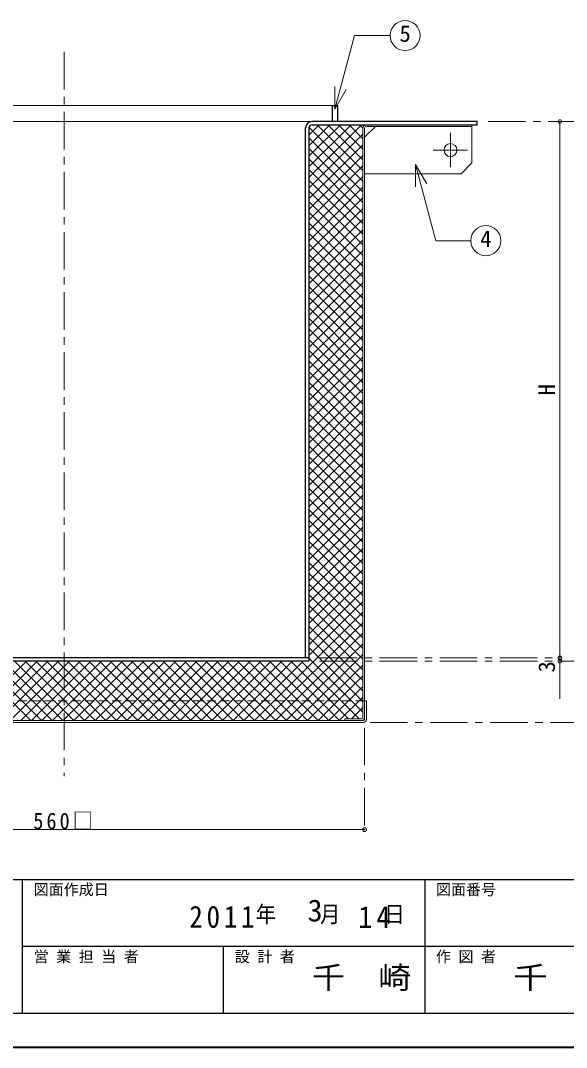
# Model space of a CAD drawing. Units: millimetres, scale not verified. Extents: x -1480 to 1355, y -979 to 988.
# Drawn here: x -103 to 406, y -979 to -22 of the extents above; entities that cross this region are included whole.
import ezdxf
from ezdxf.enums import TextEntityAlignment as Align

# ---------------------------------------------------------------- set-up
doc = ezdxf.new("R2010")
doc.units = ezdxf.units.MM
doc.header["$LTSCALE"] = 7
doc.header["$PDMODE"] = 32
doc.header["$PDSIZE"] = 3.5
doc.linetypes.add('CHAIN1', pattern=[8, 5, -1, 1, -1])
doc.linetypes.add('DASHED1', pattern=[1.8, 1.2, -0.6])
doc.layers.add('0-0_ﾚｲﾔ1', color=4, linetype='Continuous', lineweight=9)
doc.styles.add('ＭＳ ゴシック', font='')
doc.styles.get('ＭＳ ゴシック').set_extended_font_data('MS Gothic')

msp = doc.modelspace()

# ---------------------------------------------------------------- linework, layer by layer
at = {"layer": '0-0_ﾚｲﾔ1', "color": 7, "lineweight": 18}
for p, q in [((189.92, -104.471), (208.293, -35.9)), ((241.503, -35.9), (208.293, -35.9)), ((189.92, -104.471), (189.92, -83.471)), ((189.92, -104.471), (200.42, -86.284)), ((216.155, -671.845), (216.155, -122.245)), ((217.755, -122.245), (217.755, -673.445)), ((219.355, -120.645), (317.755, -120.645)), ((317.755, -120.645), (317.755, -119.045)), ((265.084, -155.999), (275.584, -174.186)), ((265.084, -155.999), (265.084, -176.999)), ((265.084, -155.999), (284.13, -227.082)), ((316.723, -227.082), (284.13, -227.082)), ((219.355, -656.045), (217.755, -656.045)), ((219.355, -673.445), (219.355, -656.045)), ((-340.645, -674.445), (216.755, -674.445)), ((-340.645, -676.045), (216.755, -676.045)), ((199.355, -674.445), (199.355, -672.845)), ((199.355, -672.845), (215.155, -672.845))]:
    msp.add_line(p, q, dxfattribs=at)
at = {"layer": '0-0_ﾚｲﾔ1', "linetype": 'CHAIN1'}
for p, q in [((-62.245, -51.045), (-62.245, -726.045)), ((332.755, -116.045), (469.755, -116.045)), ((297.755, -158.645), (297.755, -126.645)), ((313.755, -142.645), (281.755, -142.645)), ((175.755, -616.045), (399.755, -616.045)), ((175.755, -619.045), (434.755, -619.045)), ((222.755, -676.045), (469.755, -676.045)), ((217.755, -681.045), (217.755, -776.045))]:
    msp.add_line(p, q, dxfattribs=at)
at = {"layer": '0-0_ﾚｲﾔ1'}
for p, q in [((-312.245, -101.045), (187.755, -101.045)), ((-293.245, -116.045), (168.755, -116.045)), ((165.755, -168.263), (214.972, -119.045)), ((165.755, -158.363), (205.073, -119.045)), ((165.755, -148.464), (195.173, -119.045)), ((165.755, -138.564), (185.274, -119.045)), ((165.755, -128.665), (175.374, -119.045)), ((165.846, -121.311), (216.155, -171.619)), ((173.48, -119.045), (216.155, -161.72)), ((183.38, -119.045), (216.155, -151.82)), ((193.279, -119.045), (216.155, -141.921)), ((203.179, -119.045), (216.155, -132.021)), ((213.078, -119.045), (216.157, -122.124)), ((217.755, -130.645), (227.755, -120.645)), ((317.755, -120.645), (317.755, -154.645)), ((399.755, -616.045), (399.755, -116.045)), ((165.755, -178.162), (216.155, -127.762)), ((165.755, -131.119), (216.155, -181.519)), ((165.755, -188.062), (216.155, -137.662)), ((165.755, -141.018), (216.155, -191.418)), ((165.755, -197.961), (216.155, -147.561)), ((165.755, -150.918), (216.155, -201.318)), ((165.755, -207.861), (216.155, -157.461)), ((165.755, -160.817), (216.155, -211.217)), ((165.755, -217.76), (216.155, -167.36)), ((165.755, -170.717), (216.155, -221.117)), ((165.755, -227.66), (216.155, -177.26)), ((165.755, -180.616), (216.155, -231.016)), ((165.755, -237.559), (216.155, -187.159)), ((165.755, -190.516), (216.155, -240.916)), ((165.755, -247.459), (216.155, -197.059)), ((165.755, -200.415), (216.155, -250.815)), ((165.755, -257.358), (216.155, -206.958)), ((165.755, -210.315), (216.155, -260.715)), ((165.755, -267.258), (216.155, -216.858)), ((165.755, -220.214), (216.155, -270.614)), ((165.755, -277.157), (216.155, -226.757)), ((165.755, -230.114), (216.155, -280.514)), ((165.755, -287.057), (216.155, -236.657)), ((165.755, -240.013), (216.155, -290.413)), ((165.755, -296.956), (216.155, -246.556)), ((165.755, -249.913), (216.155, -300.313)), ((165.755, -306.856), (216.155, -256.456)), ((165.755, -259.812), (216.155, -310.212)), ((165.755, -316.755), (216.155, -266.355)), ((165.755, -269.712), (216.155, -320.112)), ((165.755, -326.655), (216.155, -276.255)), ((165.755, -279.611), (216.155, -330.011)), ((165.755, -336.554), (216.155, -286.154)), ((165.755, -289.511), (216.155, -339.911)), ((165.755, -346.454), (216.155, -296.054)), ((165.755, -299.41), (216.155, -349.81)), ((165.755, -356.353), (216.155, -305.953)), ((165.755, -309.31), (216.155, -359.71)), ((165.755, -366.253), (216.155, -315.853)), ((165.755, -319.209), (216.155, -369.609)), ((165.755, -376.152), (216.155, -325.752)), ((165.755, -329.109), (216.155, -379.509)), ((165.755, -386.052), (216.155, -335.652)), ((165.755, -339.008), (216.155, -389.408)), ((165.755, -395.951), (216.155, -345.551)), ((165.755, -348.908), (216.155, -399.308)), ((165.755, -405.851), (216.155, -355.451)), ((165.755, -358.807), (216.155, -409.207)), ((165.755, -415.75), (216.155, -365.35)), ((165.755, -368.707), (216.155, -419.107)), ((165.755, -425.65), (216.155, -375.25)), ((165.755, -378.606), (216.155, -429.006)), ((165.755, -435.549), (216.155, -385.149)), ((165.755, -388.506), (216.155, -438.906)), ((165.755, -445.449), (216.155, -395.049)), ((165.755, -398.405), (216.155, -448.805)), ((165.755, -455.348), (216.155, -404.948)), ((165.755, -408.305), (216.155, -458.705)), ((165.755, -465.248), (216.155, -414.848)), ((165.755, -418.204), (216.155, -468.604)), ((165.755, -475.147), (216.155, -424.747)), ((165.755, -428.104), (216.155, -478.504)), ((165.755, -485.047), (216.155, -434.647)), ((165.755, -438.003), (216.155, -488.403)), ((165.755, -494.946), (216.155, -444.546)), ((165.755, -447.903), (216.155, -498.303)), ((165.755, -504.846), (216.155, -454.446)), ((165.755, -457.802), (216.155, -508.202)), ((165.755, -514.745), (216.155, -464.345)), ((165.755, -467.702), (216.155, -518.102)), ((165.755, -524.645), (216.155, -474.245)), ((165.755, -477.601), (216.155, -528.001)), ((165.755, -534.544), (216.155, -484.144)), ((165.755, -487.501), (216.155, -537.901)), ((165.755, -544.444), (216.155, -494.044)), ((165.755, -497.4), (216.155, -547.8)), ((165.755, -554.343), (216.155, -503.943)), ((165.755, -507.3), (216.155, -557.7)), ((165.755, -564.243), (216.155, -513.843)), ((165.755, -517.199), (216.155, -567.599)), ((165.755, -574.142), (216.155, -523.742)), ((165.755, -527.099), (216.155, -577.499)), ((165.755, -584.042), (216.155, -533.642)), ((165.755, -536.998), (216.155, -587.398)), ((165.755, -593.941), (216.155, -543.541)), ((165.755, -546.898), (216.155, -597.298)), ((165.755, -603.841), (216.155, -553.441)), ((165.755, -556.797), (216.155, -607.197)), ((165.755, -613.74), (216.155, -563.34)), ((114.949, -674.445), (216.155, -573.24)), ((165.755, -566.697), (216.155, -617.097)), ((124.848, -674.445), (216.155, -583.139)), ((165.755, -576.596), (216.155, -626.996)), ((134.748, -674.445), (216.155, -593.039)), ((165.755, -586.496), (216.155, -636.896)), ((144.647, -674.445), (216.155, -602.938)), ((165.755, -596.395), (216.155, -646.795)), ((165.755, -606.295), (216.155, -656.695)), ((-152.84, -674.445), (-97.44, -619.045)), ((-148.68, -619.045), (-93.28, -674.445)), ((-142.94, -674.445), (-87.54, -619.045)), ((-138.781, -619.045), (-83.381, -674.445)), ((-133.041, -674.445), (-77.641, -619.045)), ((-128.881, -619.045), (-73.481, -674.445)), ((-123.141, -674.445), (-67.741, -619.045)), ((-118.982, -619.045), (-63.582, -674.445)), ((-112.739, -674.445), (-57.339, -619.045)), ((-108.58, -619.045), (-53.18, -674.445)), ((-102.84, -674.445), (-47.44, -619.045)), ((-98.68, -619.045), (-43.28, -674.445)), ((-92.94, -674.445), (-37.54, -619.045)), ((-88.781, -619.045), (-33.381, -674.445)), ((-83.041, -674.445), (-27.641, -619.045)), ((-78.881, -619.045), (-23.481, -674.445)), ((-73.141, -674.445), (-17.741, -619.045)), ((-68.982, -619.045), (-13.582, -674.445)), ((-63.242, -674.445), (-7.842, -619.045)), ((-59.082, -619.045), (-3.682, -674.445)), ((-53.342, -674.445), (2.058, -619.045)), ((-49.183, -619.045), (6.217, -674.445)), ((-43.443, -674.445), (11.957, -619.045)), ((-39.283, -619.045), (16.117, -674.445)), ((-33.543, -674.445), (21.857, -619.045)), ((-29.384, -619.045), (26.016, -674.445)), ((-23.644, -674.445), (31.756, -619.045)), ((-19.484, -619.045), (35.916, -674.445)), ((-13.744, -674.445), (41.656, -619.045)), ((-9.585, -619.045), (45.815, -674.445)), ((-3.845, -674.445), (51.555, -619.045)), ((0.315, -619.045), (55.715, -674.445)), ((6.055, -674.445), (61.455, -619.045)), ((10.214, -619.045), (65.614, -674.445)), ((15.954, -674.445), (71.354, -619.045)), ((20.114, -619.045), (75.514, -674.445)), ((25.854, -674.445), (81.254, -619.045)), ((30.013, -619.045), (85.413, -674.445)), ((35.753, -674.445), (91.153, -619.045)), ((39.913, -619.045), (95.313, -674.445)), ((45.653, -674.445), (101.053, -619.045)), ((49.812, -619.045), (105.212, -674.445)), ((55.552, -674.445), (110.952, -619.045)), ((59.712, -619.045), (115.112, -674.445)), ((65.452, -674.445), (120.852, -619.045)), ((69.611, -619.045), (125.011, -674.445)), ((75.351, -674.445), (130.751, -619.045)), ((79.511, -619.045), (134.911, -674.445)), ((85.251, -674.445), (140.651, -619.045)), ((89.41, -619.045), (144.81, -674.445)), ((95.15, -674.445), (150.55, -619.045)), ((99.31, -619.045), (154.71, -674.445)), ((105.049, -674.445), (160.449, -619.045)), ((109.209, -619.045), (164.609, -674.445)), ((119.109, -619.045), (174.509, -674.445)), ((129.008, -619.045), (184.408, -674.445)), ((138.908, -619.045), (194.308, -674.445)), ((148.807, -619.045), (202.607, -672.845)), ((154.547, -674.445), (216.155, -612.838)), ((158.707, -619.045), (212.507, -672.845)), ((165.755, -616.194), (216.155, -666.594)), ((399.755, -654.045), (399.755, -616.045)), ((164.446, -674.445), (216.155, -622.737)), ((174.346, -674.445), (216.155, -632.637)), ((184.245, -674.445), (216.155, -642.536)), ((194.145, -674.445), (216.155, -652.436)), ((205.644, -672.845), (216.155, -662.335)), ((215.717, -672.672), (215.982, -672.408)), ((-342.245, -776.045), (217.755, -776.045))]:
    msp.add_line(p, q, dxfattribs=at)
at = {"layer": '0-0_ﾚｲﾔ1', "color": 5, "lineweight": 25}
for p, q in [((187.755, -101.045), (192.755, -101.045)), ((187.755, -116.045), (187.755, -101.045)), ((192.755, -116.045), (192.755, -101.045)), ((162.755, -616.045), (162.755, -122.045)), ((165.755, -616.045), (-290.245, -616.045))]:
    msp.add_line(p, q, dxfattribs=at)
at = {"layer": '0-0_ﾚｲﾔ1', "linetype": 'DASHED1'}
msp.add_line((217.755, -656.045), (-342.245, -656.045), dxfattribs=at)
at = {"layer": '0-0_ﾚｲﾔ1', "color": 6, "lineweight": 25}
for p, q in [((-1448.245, -822.545), (1323.755, -822.545)), ((-101.245, -947.545), (-101.245, -822.545)), ((273.755, -822.545), (273.755, -947.545)), ((1323.755, -885.045), (-101.245, -885.045)), ((86.255, -947.545), (86.255, -885.045)), ((1323.755, -947.545), (-1448.245, -947.545))]:
    msp.add_line(p, q, dxfattribs=at)
at = {"layer": '0-0_ﾚｲﾔ1', "color": 1, "lineweight": 40}
msp.add_line((1355.255, -979.045), (-1479.745, -979.045), dxfattribs=at)
at = {"layer": '0-0_ﾚｲﾔ1', "color": 5, "lineweight": 25}
for points in [[(165.755, -122.045), (165.755, -619.045), (-290.245, -619.045)], [(168.755, -119.045), (322.755, -119.045), (322.755, -116.045), (168.755, -116.045)]]:
    msp.add_lwpolyline(points, dxfattribs=at)
at = {"layer": '0-0_ﾚｲﾔ1'}
msp.add_lwpolyline([(317.755, -154.645), (307.755, -164.645), (217.755, -164.645)], dxfattribs=at)
at = {"layer": '0-0_ﾚｲﾔ1', "color": 7, "lineweight": 18}
for centre in [(255.503, -35.9), (330.723, -227.082)]:
    msp.add_circle(centre, 14, dxfattribs=at)
at = {"layer": '0-0_ﾚｲﾔ1'}
msp.add_circle((297.755, -142.645), 6, dxfattribs=at)
at = {"layer": '0-0_ﾚｲﾔ1', "color": 5, "lineweight": 25}
for radius in [6, 3]:
    msp.add_arc((168.755, -122.045), radius, 90, 180, dxfattribs=at)
at = {"layer": '0-0_ﾚｲﾔ1', "color": 7, "lineweight": 18}
for centre, radius, start, end in [((219.355, -122.245), 3.2, 90, 180), ((219.355, -122.245), 1.6, 90, 180), ((215.155, -671.845), 1, 270, 0), ((215.155, -671.845), 2.6, 270, 0), ((216.755, -673.445), 2.6, 270, 0), ((216.755, -673.445), 1, 270, 0)]:
    msp.add_arc(centre, radius, start, end, dxfattribs=at)
at = {"layer": '0-0_ﾚｲﾔ1'}
for p in [(399.755, -116.045), (399.755, -616.045), (399.755, -619.045), (217.755, -776.045)]:
    msp.add_point(p, dxfattribs=at)

# ---------------------------------------------------------------- texts
at = {"layer": '0-0_ﾚｲﾔ1', "color": 7, "style": 'ＭＳ ゴシック'}
for s, height, p in [('5', 15.4, (250.253, -46.4)), ('4', 15.4, (325.473, -237.582)), ('図面作成日', 10.26, (-90.745, -840.045)), ('図面番号', 10.26, (284.255, -840.045)), ('3', 20.53, (164.555, -867.795)), ('営 業 担 当 者', 10.26, (-90.745, -902.545)), ('設 計 者', 10.26, (96.755, -902.545)), ('作 図 者', 10.26, (284.255, -902.545))]:
    msp.add_text(s, height=height, dxfattribs=at).set_placement(p, align=Align.BOTTOM_LEFT)
for s, p in [('H', (399.755, -371.295)), ('3', (399.755, -629.545))]:
    msp.add_text(s, height=15.4, rotation=90, dxfattribs=at).set_placement(p, align=Align.BOTTOM_LEFT)
for width, p in [(1.1, (168.755, -930.295)), (1.15, (356.255, -930.295))]:
    msp.add_text('千\u3000崎', height=20.53, dxfattribs=dict(at, width=width)).set_placement(p, align=Align.BOTTOM_LEFT)
at = {"layer": '0-0_ﾚｲﾔ1', "color": 7, "attachment_point": 7, "style": 'ＭＳ ゴシック'}
for s, insert, char_height in [('\\T1.3;\\W0.9;560□', (-91.12, -776.045), 15.4), ('\\T1.28;\\W0.9;2011', (54.305, -867.795), 20.53), ('\\T1.27;\\W0.9;年\\~\\~\\~月\\~\\~\\~日', (116.255, -864.295), 15.4), ('\\T1.27;\\W0.95;14', (211.805, -867.795), 20.53)]:
    msp.add_mtext(s, dxfattribs=dict(at, insert=insert, char_height=char_height))

doc.saveas('drawing.dxf')
